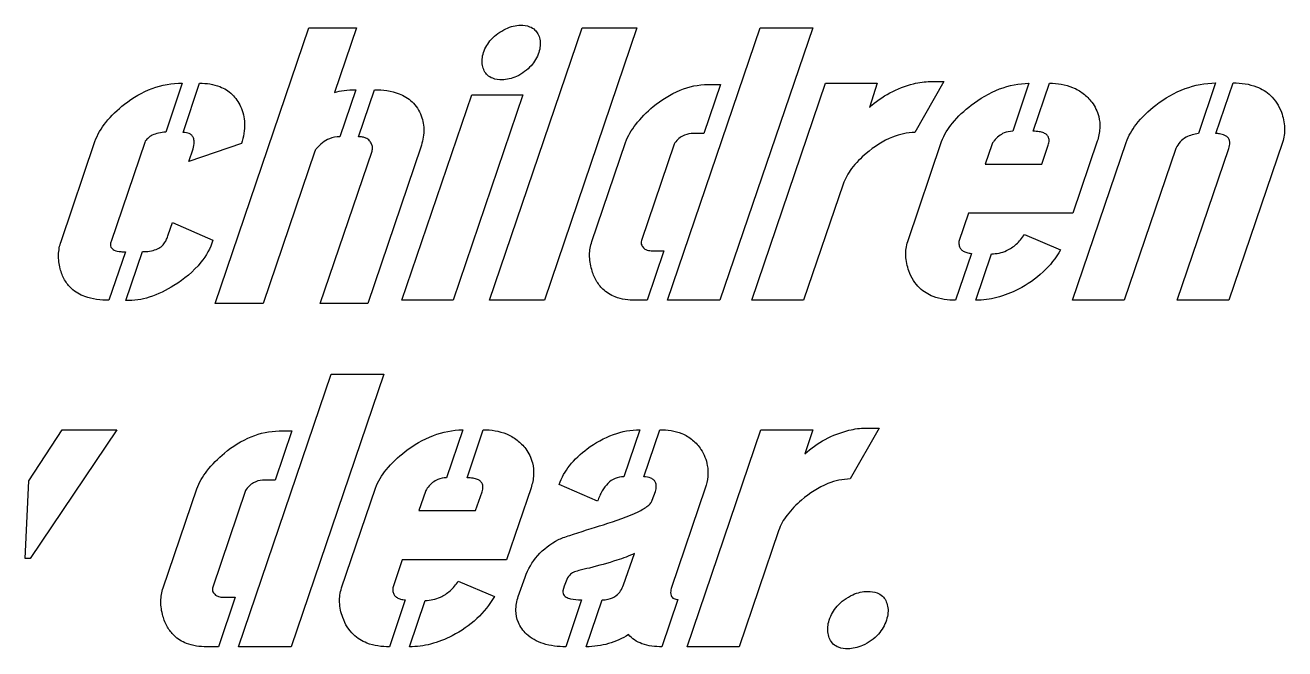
# Model space of a CAD drawing. Header units: inches. Extents: x 3.1 to 35.1, y -33.5 to 2.5.
# Drawn here: x 23.43 to 29.34, y -6.24 to -3.32 of the extents above; entities that cross this region are included whole.
import ezdxf

# ---------------------------------------------------------------- set-up
doc = ezdxf.new("R2010")
doc.units = ezdxf.units.IN
doc.header["$MEASUREMENT"] = 0

msp = doc.modelspace()

# ---------------------------------------------------------------- linework, layer by layer
for p, q in [((24.1712, -3.5885), (24.0938, -3.8179)), ((24.1752, -3.8193), (24.2525, -3.5885)), ((28.1413, -3.5885), (28.0652, -3.8139)), ((28.1613, -3.8139), (28.2373, -3.5885)), ((29.0164, -3.5871), (28.9364, -3.8246)), ((29.0178, -3.8246), (29.0991, -3.5871)), ((24.9849, -3.6191), (24.9102, -3.8393)), ((24.9983, -3.8393), (25.073, -3.6191)), ((23.6029, -4.3302), (23.7616, -3.8619)), ((23.9951, -3.8659), (23.8377, -4.3302)), ((26.0922, -4.3302), (26.2496, -3.8659)), ((26.4777, -3.8739), (26.3243, -4.3262)), ((27.573, -4.3302), (27.7317, -3.8619)), ((28.1199, -4.2982), (28.2894, -4.3702)), ((23.9044, -4.3795), (23.827, -4.6063)), ((23.907, -4.6077), (23.9844, -4.3782)), ((27.8718, -4.3862), (27.7971, -4.6063)), ((27.8918, -4.6063), (27.9652, -4.3889)), ((25.4865, -5.2135), (25.4105, -5.4389)), ((25.5066, -5.4389), (25.5826, -5.2135)), ((26.3163, -5.2135), (26.2416, -5.4336)), ((26.335, -5.4336), (26.4097, -5.2135)), ((24.0818, -5.9552), (24.2392, -5.4909)), ((24.9182, -5.9552), (25.077, -5.4869)), ((26.1189, -5.5483), (25.9388, -5.4696)), ((26.6231, -5.4869), (26.4657, -5.9525)), ((24.4673, -5.4989), (24.3139, -5.9512)), ((26.375, -5.5443), (26.3897, -5.5029)), ((26.2403, -5.9405), (26.291, -5.7938)), ((25.7467, -5.9952), (25.7787, -5.9045)), ((25.4652, -5.9232), (25.6346, -5.9952)), ((25.2171, -6.0112), (25.1424, -6.2313)), ((25.2371, -6.2313), (25.3104, -6.0139)), ((26.0428, -6.0112), (25.9695, -6.2313)), ((26.0655, -6.2313), (26.1402, -6.0112)), ((26.4951, -6.0099), (26.4204, -6.2313))]:
    msp.add_line(p, q)
for points in [[(24.7928, -3.9073), (24.55, -4.621), (24.3259, -4.621), (24.7648, -3.3283), (24.9876, -3.3283), (24.8849, -3.6325)], [(26.6365, -3.5938), (26.6952, -3.5938), (26.6165, -3.8246), (26.5578, -3.8246)], [(27.2702, -4.062), (27.0847, -4.6063), (26.8419, -4.6063), (27.1874, -3.5885), (27.4302, -3.5885), (27.3929, -3.7019)], [(27.6784, -3.5805), (27.7424, -3.5805), (27.6063, -3.8193)], [(24.4487, -3.8713), (24.2019, -3.9553), (24.2219, -3.8966)], [(25.2891, -3.8886), (25.041, -4.621), (24.8182, -4.621), (25.061, -3.9073)], [(28.4615, -3.8606), (28.3467, -4.1981), (27.8571, -4.1981), (27.8131, -4.3302)], [(27.9665, -3.8779), (27.9358, -3.9673), (28.2013, -3.9673), (28.232, -3.8793)], [(28.8297, -3.894), (28.5882, -4.6063), (28.3454, -4.6063), (28.5975, -3.8659)], [(29.3299, -3.8659), (29.0791, -4.6063), (28.8363, -4.6063), (29.0778, -3.894)], [(24.1058, -4.2995), (24.1258, -4.2408), (24.3152, -4.3249)], [(26.375, -4.3742), (26.4297, -4.3742), (26.351, -4.6063), (26.2963, -4.6063)], [(24.6261, -5.2188), (24.6848, -5.2188), (24.6061, -5.4496), (24.5474, -5.4496)], [(26.9673, -5.687), (26.7819, -6.2313), (26.5391, -6.2313), (26.8846, -5.2135), (27.1274, -5.2135), (27.0901, -5.3269)], [(27.3755, -5.2055), (27.4396, -5.2055), (27.3035, -5.4443)], [(25.8067, -5.4856), (25.692, -5.8231), (25.2024, -5.8231), (25.1584, -5.9552)], [(25.3118, -5.5029), (25.2811, -5.5923), (25.5466, -5.5923), (25.5773, -5.5043)], [(25.9708, -5.9232), (25.9615, -5.9472), (25.9561, -5.9685)], [(24.3646, -5.9992), (24.4193, -5.9992), (24.3406, -6.2313), (24.2859, -6.2313)]]:
    msp.add_lwpolyline(points)
for points in [[(26.0468, -3.3283), (26.303, -3.3283), (25.8694, -4.6063), (25.6119, -4.6063)], [(26.8806, -3.3283), (27.1274, -3.3283), (26.6925, -4.6063), (26.4457, -4.6063)], [(25.5292, -3.6432), (25.768, -3.6432), (25.4412, -4.6063), (25.2011, -4.6063)], [(24.8702, -4.9533), (25.117, -4.9533), (24.6821, -6.2313), (24.4353, -6.2313)], [(23.6082, -5.2135), (23.8643, -5.2135), (23.4588, -5.8178), (23.4348, -5.8178), (23.4521, -5.4536)]]:
    msp.add_lwpolyline(points, close=True)
for points, knots in [([(25.5839, -3.4444), (25.5918, -3.4217), (25.6035, -3.4013), (25.6385, -3.3621), (25.6621, -3.3459), (25.688, -3.3337)], [0, 0, 0, 0, 0.1827535, 0.1827535, 0.4008304, 0.4008304, 0.4008304, 0.4008304]), ([(25.688, -3.3337), (25.6993, -3.3282), (25.7111, -3.3237), (25.7345, -3.3179), (25.7459, -3.3163), (25.7574, -3.3163)], [0, 0, 0, 0, 0.0957941, 0.0957941, 0.1834106, 0.1834106, 0.1834106, 0.1834106]), ([(25.7574, -3.3163), (25.7717, -3.3163), (25.7865, -3.3181), (25.8092, -3.3269), (25.8176, -3.332), (25.8305, -3.3443), (25.8352, -3.3506), (25.8431, -3.3651), (25.846, -3.3733), (25.8481, -3.3817)], [0, 0, 0, 0, 0.1094762, 0.1094762, 0.1854695, 0.1854695, 0.2454282, 0.2454282, 0.3112231, 0.3112231, 0.3112231, 0.3112231]), ([(25.8481, -3.3817), (25.8499, -3.392), (25.8503, -3.4023), (25.8485, -3.4235), (25.8462, -3.4341), (25.8427, -3.4444)], [0, 0, 0, 0, 0.0795083, 0.0795083, 0.1622016, 0.1622016, 0.1622016, 0.1622016]), ([(25.5786, -3.5057), (25.5768, -3.4958), (25.5764, -3.4858), (25.5782, -3.465), (25.5805, -3.4546), (25.5839, -3.4444)], [0, 0, 0, 0, 0.0769743, 0.0769743, 0.1587379, 0.1587379, 0.1587379, 0.1587379]), ([(25.8427, -3.4444), (25.8349, -3.4674), (25.8232, -3.4881), (25.798, -3.5167), (25.7878, -3.5259), (25.7648, -3.5427), (25.752, -3.5501), (25.7387, -3.5564)], [0, 0, 0, 0, 0.1851039, 0.1851039, 0.2901801, 0.2901801, 0.4024221, 0.4024221, 0.4024221, 0.4024221]), ([(25.6706, -3.5725), (25.6559, -3.5725), (25.6408, -3.5706), (25.6177, -3.5619), (25.6092, -3.5568), (25.596, -3.5444), (25.5913, -3.538), (25.5834, -3.5229), (25.5805, -3.5144), (25.5786, -3.5057)], [0, 0, 0, 0, 0.1120324, 0.1120324, 0.1880617, 0.1880617, 0.2497063, 0.2497063, 0.3173647, 0.3173647, 0.3173647, 0.3173647]), ([(23.9004, -3.6872), (23.94, -3.656), (23.9834, -3.6304), (24.0761, -3.5966), (24.1229, -3.5885), (24.1712, -3.5885)], [0, 0, 0, 0, 0.3844438, 0.3844438, 0.7521059, 0.7521059, 0.7521059, 0.7521059]), ([(24.2525, -3.5885), (24.2847, -3.5885), (24.3175, -3.5927), (24.3689, -3.6129), (24.3881, -3.6248), (24.4217, -3.6571), (24.4347, -3.6765), (24.4447, -3.6979)], [0, 0, 0, 0, 0.245198, 0.245198, 0.4204023, 0.4204023, 0.5998452, 0.5998452, 0.5998452, 0.5998452]), ([(25.7387, -3.5564), (25.7274, -3.5615), (25.7157, -3.5656), (25.6928, -3.571), (25.6818, -3.5725), (25.6706, -3.5725)], [0, 0, 0, 0, 0.0940052, 0.0940052, 0.1788294, 0.1788294, 0.1788294, 0.1788294]), ([(26.379, -3.6979), (26.4174, -3.6665), (26.4595, -3.6397), (26.5475, -3.6041), (26.5911, -3.5947), (26.6365, -3.5938)], [0, 0, 0, 0, 0.3773323, 0.3773323, 0.7228681, 0.7228681, 0.7228681, 0.7228681]), ([(27.3929, -3.7019), (27.4222, -3.6751), (27.4543, -3.6522), (27.5243, -3.6147), (27.5612, -3.6008), (27.5997, -3.5911)], [0, 0, 0, 0, 0.3023699, 0.3023699, 0.6049017, 0.6049017, 0.6049017, 0.6049017]), ([(27.5997, -3.5911), (27.6129, -3.5877), (27.6264, -3.585), (27.6527, -3.5814), (27.6655, -3.5805), (27.6784, -3.5805)], [0, 0, 0, 0, 0.104504, 0.104504, 0.2022604, 0.2022604, 0.2022604, 0.2022604]), ([(27.8705, -3.6912), (27.9112, -3.66), (27.9556, -3.6337), (28.0479, -3.5986), (28.0938, -3.5894), (28.1413, -3.5885)], [0, 0, 0, 0, 0.3909347, 0.3909347, 0.7525892, 0.7525892, 0.7525892, 0.7525892]), ([(28.2373, -3.5885), (28.2745, -3.5885), (28.3117, -3.5939), (28.3638, -3.6154), (28.3804, -3.6249), (28.4109, -3.6486), (28.4243, -3.6624), (28.4361, -3.6778)], [0, 0, 0, 0, 0.2832723, 0.2832723, 0.4295154, 0.4295154, 0.577475, 0.577475, 0.577475, 0.577475]), ([(28.7363, -3.6912), (28.778, -3.659), (28.8236, -3.6322), (28.9193, -3.5966), (28.9671, -3.5876), (29.0164, -3.5871)], [0, 0, 0, 0, 0.4017642, 0.4017642, 0.7778119, 0.7778119, 0.7778119, 0.7778119]), ([(29.0991, -3.5871), (29.1362, -3.5871), (29.1741, -3.5919), (29.2331, -3.6148), (29.2552, -3.6283), (29.285, -3.657), (29.2946, -3.6687), (29.3116, -3.695), (29.3187, -3.7095), (29.3246, -3.7245)], [0, 0, 0, 0, 0.2823979, 0.2823979, 0.4822479, 0.4822479, 0.5978415, 0.5978415, 0.7206222, 0.7206222, 0.7206222, 0.7206222]), ([(24.8849, -3.6325), (24.8994, -3.6276), (24.9148, -3.6245), (24.948, -3.6201), (24.9667, -3.6191), (24.9849, -3.6191)], [0, 0, 0, 0, 0.1165146, 0.1165146, 0.2556276, 0.2556276, 0.2556276, 0.2556276]), ([(25.073, -3.6191), (25.1114, -3.6191), (25.1516, -3.6237), (25.2102, -3.6463), (25.231, -3.6586), (25.2581, -3.6845), (25.2663, -3.6945), (25.2809, -3.7169), (25.2869, -3.7291), (25.2918, -3.7419)], [0, 0, 0, 0, 0.2927828, 0.2927828, 0.4782269, 0.4782269, 0.5776986, 0.5776986, 0.6814826, 0.6814826, 0.6814826, 0.6814826]), ([(23.7616, -3.8619), (23.7735, -3.8293), (23.7914, -3.7994), (23.8382, -3.7405), (23.8685, -3.7122), (23.9004, -3.6872)], [0, 0, 0, 0, 0.2646319, 0.2646319, 0.5733319, 0.5733319, 0.5733319, 0.5733319]), ([(24.4447, -3.6979), (24.4562, -3.7226), (24.4624, -3.7487), (24.4649, -3.8084), (24.4589, -3.8405), (24.4487, -3.8713)], [0, 0, 0, 0, 0.2083819, 0.2083819, 0.4553116, 0.4553116, 0.4553116, 0.4553116]), ([(26.2496, -3.8659), (26.2607, -3.8356), (26.2776, -3.8075), (26.321, -3.7512), (26.3495, -3.723), (26.379, -3.6979)], [0, 0, 0, 0, 0.2461262, 0.2461262, 0.5419282, 0.5419282, 0.5419282, 0.5419282]), ([(27.7317, -3.8619), (27.7433, -3.8306), (27.7614, -3.8018), (27.8079, -3.7445), (27.8387, -3.7162), (27.8705, -3.6912)], [0, 0, 0, 0, 0.2547163, 0.2547163, 0.5628556, 0.5628556, 0.5628556, 0.5628556]), ([(28.4361, -3.6778), (28.451, -3.6979), (28.4621, -3.7198), (28.4728, -3.7624), (28.4743, -3.7811), (28.472, -3.8206), (28.4678, -3.841), (28.4615, -3.8606)], [0, 0, 0, 0, 0.1902216, 0.1902216, 0.3344606, 0.3344606, 0.4917357, 0.4917357, 0.4917357, 0.4917357]), ([(28.5975, -3.8659), (28.6075, -3.8355), (28.6238, -3.8075), (28.6695, -3.748), (28.7024, -3.7176), (28.7363, -3.6912)], [0, 0, 0, 0, 0.2441904, 0.2441904, 0.571882, 0.571882, 0.571882, 0.571882]), ([(25.2918, -3.7419), (25.3003, -3.7644), (25.3042, -3.7878), (25.3033, -3.8381), (25.2978, -3.8639), (25.2891, -3.8886)], [0, 0, 0, 0, 0.1837753, 0.1837753, 0.3833824, 0.3833824, 0.3833824, 0.3833824]), ([(29.3246, -3.7245), (29.3334, -3.7479), (29.339, -3.7723), (29.3408, -3.8208), (29.3375, -3.8437), (29.3299, -3.8659)], [0, 0, 0, 0, 0.1903067, 0.1903067, 0.3696106, 0.3696106, 0.3696106, 0.3696106]), ([(24.0938, -3.8179), (24.0711, -3.8195), (24.0488, -3.8237), (24.0227, -3.8363), (24.0155, -3.841), (24.0034, -3.8524), (23.9987, -3.8588), (23.9951, -3.8659)], [0, 0, 0, 0, 0.1735968, 0.1735968, 0.2467289, 0.2467289, 0.3151049, 0.3151049, 0.3151049, 0.3151049]), ([(24.2219, -3.8966), (24.2249, -3.886), (24.2272, -3.8741), (24.2268, -3.8566), (24.2258, -3.8501), (24.2215, -3.8398), (24.2189, -3.8359), (24.2122, -3.8292), (24.2082, -3.8267), (24.1998, -3.8229), (24.1954, -3.8216), (24.1858, -3.8198), (24.1804, -3.8194), (24.1752, -3.8193)], [0, 0, 0, 0, 0.0842295, 0.0842295, 0.1331969, 0.1331969, 0.1692046, 0.1692046, 0.2051374, 0.2051374, 0.239355, 0.239355, 0.2793708, 0.2793708, 0.2793708, 0.2793708]), ([(26.5578, -3.8246), (26.5432, -3.826), (26.5291, -3.8298), (26.5084, -3.8408), (26.5013, -3.846), (26.4882, -3.8587), (26.4825, -3.866), (26.4777, -3.8739)], [0, 0, 0, 0, 0.1114576, 0.1114576, 0.1792602, 0.1792602, 0.2499428, 0.2499428, 0.2499428, 0.2499428]), ([(27.6063, -3.8193), (27.5702, -3.8197), (27.5353, -3.8274), (27.4567, -3.8588), (27.4152, -3.8866), (27.3782, -3.918)], [0, 0, 0, 0, 0.2753079, 0.2753079, 0.6454451, 0.6454451, 0.6454451, 0.6454451]), ([(28.0652, -3.8139), (28.0511, -3.8139), (28.0374, -3.8163), (28.0156, -3.8254), (28.0075, -3.8303), (27.992, -3.8425), (27.9849, -3.8499), (27.9785, -3.8579)], [0, 0, 0, 0, 0.1076722, 0.1076722, 0.1801889, 0.1801889, 0.2580855, 0.2580855, 0.2580855, 0.2580855]), ([(28.232, -3.8793), (28.2343, -3.8716), (28.236, -3.8633), (28.2353, -3.8503), (28.2343, -3.8454), (28.2302, -3.8368), (28.2276, -3.8333), (28.2205, -3.8267), (28.2159, -3.8239), (28.2043, -3.8189), (28.1968, -3.8171), (28.1803, -3.8144), (28.1706, -3.8139), (28.1613, -3.8139)], [0, 0, 0, 0, 0.0608787, 0.0608787, 0.0994011, 0.0994011, 0.1331243, 0.1331243, 0.173307, 0.173307, 0.2293628, 0.2293628, 0.3002935, 0.3002935, 0.3002935, 0.3002935]), ([(28.9364, -3.8246), (28.916, -3.827), (28.8958, -3.8322), (28.8673, -3.8479), (28.8578, -3.8551), (28.8414, -3.8729), (28.8348, -3.8829), (28.8297, -3.894)], [0, 0, 0, 0, 0.1560635, 0.1560635, 0.2476513, 0.2476513, 0.3401971, 0.3401971, 0.3401971, 0.3401971]), ([(29.0351, -3.8259), (29.0323, -3.8255), (29.0296, -3.8251), (29.0238, -3.8247), (29.0208, -3.8246), (29.0178, -3.8246)], [0, 0, 0, 0, 0.02131891, 0.02131891, 0.04418836, 0.04418836, 0.04418836, 0.04418836]), ([(29.0778, -3.894), (29.0806, -3.8858), (29.0827, -3.8767), (29.0826, -3.8627), (29.0817, -3.8575), (29.0779, -3.8484), (29.0754, -3.8447), (29.0686, -3.8379), (29.0643, -3.8351), (29.052, -3.8293), (29.0434, -3.8272), (29.0351, -3.8259)], [0, 0, 0, 0, 0.0660233, 0.0660233, 0.1066, 0.1066, 0.1410144, 0.1410144, 0.1800168, 0.1800168, 0.2438574, 0.2438574, 0.2438574, 0.2438574]), ([(24.7995, -3.8966), (24.798, -3.8985), (24.7964, -3.9006), (24.7942, -3.9042), (24.7933, -3.9058), (24.7928, -3.9073)], [0, 0, 0, 0, 0.01826507, 0.01826507, 0.03200885, 0.03200885, 0.03200885, 0.03200885]), ([(24.9102, -3.8393), (24.8932, -3.8393), (24.8767, -3.8425), (24.8495, -3.8538), (24.8388, -3.8603), (24.8181, -3.8763), (24.8083, -3.8861), (24.7995, -3.8966)], [0, 0, 0, 0, 0.1301316, 0.1301316, 0.225091, 0.225091, 0.3297407, 0.3297407, 0.3297407, 0.3297407]), ([(25.049, -3.8579), (25.0442, -3.8528), (25.0386, -3.8488), (25.0273, -3.8435), (25.022, -3.8419), (25.0106, -3.8397), (25.0044, -3.8393), (24.9983, -3.8393)], [0, 0, 0, 0, 0.0533999, 0.0533999, 0.0950708, 0.0950708, 0.1419359, 0.1419359, 0.1419359, 0.1419359]), ([(25.061, -3.9073), (25.0629, -3.9013), (25.0636, -3.8952), (25.0626, -3.8835), (25.0611, -3.8783), (25.0563, -3.8678), (25.0529, -3.8626), (25.049, -3.8579)], [0, 0, 0, 0, 0.0477213, 0.0477213, 0.0894301, 0.0894301, 0.1359555, 0.1359555, 0.1359555, 0.1359555]), ([(27.9785, -3.8579), (27.9757, -3.8611), (27.9731, -3.8646), (27.9691, -3.8713), (27.9675, -3.8746), (27.9665, -3.8779)], [0, 0, 0, 0, 0.03242563, 0.03242563, 0.0592663, 0.0592663, 0.0592663, 0.0592663]), ([(27.3782, -3.918), (27.3532, -3.939), (27.3294, -3.9625), (27.293, -4.0111), (27.2792, -4.0355), (27.2702, -4.062)], [0, 0, 0, 0, 0.2487959, 0.2487959, 0.462033, 0.462033, 0.462033, 0.462033]), ([(24.0885, -4.3369), (24.0921, -4.3313), (24.0953, -4.3255), (24.1011, -4.313), (24.1037, -4.3063), (24.1058, -4.2995)], [0, 0, 0, 0, 0.0505134, 0.0505134, 0.1049516, 0.1049516, 0.1049516, 0.1049516]), ([(27.9652, -4.3889), (27.9898, -4.3882), (28.0136, -4.3834), (28.0529, -4.3659), (28.068, -4.3558), (28.0965, -4.3303), (28.1091, -4.3148), (28.1199, -4.2982)], [0, 0, 0, 0, 0.1875295, 0.1875295, 0.3274403, 0.3274403, 0.4788506, 0.4788506, 0.4788506, 0.4788506]), ([(23.5989, -4.4583), (23.5933, -4.4368), (23.5905, -4.415), (23.5919, -4.3714), (23.5958, -4.3505), (23.6029, -4.3302)], [0, 0, 0, 0, 0.168606, 0.168606, 0.3324679, 0.3324679, 0.3324679, 0.3324679]), ([(23.8377, -4.3302), (23.8359, -4.3353), (23.8347, -4.3409), (23.8349, -4.3498), (23.8355, -4.3533), (23.8383, -4.3595), (23.8401, -4.362), (23.8452, -4.3671), (23.8487, -4.3693), (23.861, -4.3752), (23.872, -4.3772), (23.883, -4.3782)], [0, 0, 0, 0, 0.0413233, 0.0413233, 0.0683122, 0.0683122, 0.0926767, 0.0926767, 0.1230806, 0.1230806, 0.1967587, 0.1967587, 0.1967587, 0.1967587]), ([(23.9844, -4.3782), (24.0073, -4.3782), (24.0299, -4.3755), (24.0573, -4.3646), (24.065, -4.3604), (24.0785, -4.3498), (24.084, -4.3438), (24.0885, -4.3369)], [0, 0, 0, 0, 0.1747153, 0.1747153, 0.2492298, 0.2492298, 0.3192477, 0.3192477, 0.3192477, 0.3192477]), ([(24.3152, -4.3249), (24.3031, -4.3629), (24.2837, -4.3972), (24.224, -4.4716), (24.1794, -4.5074), (24.1325, -4.537)], [0, 0, 0, 0, 0.3041268, 0.3041268, 0.7271307, 0.7271307, 0.7271307, 0.7271307]), ([(26.0909, -4.4623), (26.0846, -4.4398), (26.081, -4.4166), (26.0814, -4.3716), (26.085, -4.3506), (26.0922, -4.3302)], [0, 0, 0, 0, 0.177942, 0.177942, 0.3426327, 0.3426327, 0.3426327, 0.3426327]), ([(26.3243, -4.3262), (26.323, -4.33), (26.3224, -4.334), (26.323, -4.3417), (26.324, -4.3452), (26.3269, -4.3513), (26.3286, -4.3538), (26.3326, -4.3588), (26.3351, -4.3613), (26.3377, -4.3635)], [0, 0, 0, 0, 0.0308255, 0.0308255, 0.0590168, 0.0590168, 0.082026, 0.082026, 0.1081704, 0.1081704, 0.1081704, 0.1081704]), ([(26.3377, -4.3635), (26.3418, -4.3669), (26.3465, -4.3692), (26.3591, -4.3734), (26.3672, -4.3742), (26.375, -4.3742)], [0, 0, 0, 0, 0.0405309, 0.0405309, 0.1003683, 0.1003683, 0.1003683, 0.1003683]), ([(27.5783, -4.4689), (27.57, -4.4459), (27.5646, -4.422), (27.5628, -4.3745), (27.5658, -4.3521), (27.573, -4.3302)], [0, 0, 0, 0, 0.1864938, 0.1864938, 0.3619601, 0.3619601, 0.3619601, 0.3619601]), ([(27.8131, -4.3302), (27.8124, -4.3373), (27.8125, -4.3447), (27.8159, -4.3566), (27.8181, -4.3613), (27.8245, -4.3695), (27.8285, -4.3728), (27.8381, -4.3786), (27.8439, -4.3809), (27.8569, -4.3845), (27.8645, -4.3856), (27.8718, -4.3862)], [0, 0, 0, 0, 0.0546635, 0.0546635, 0.0945088, 0.0945088, 0.1339953, 0.1339953, 0.1804319, 0.1804319, 0.2366498, 0.2366498, 0.2366498, 0.2366498]), ([(28.2894, -4.3702), (28.2673, -4.4089), (28.2399, -4.4433), (28.1728, -4.5058), (28.1337, -4.5324), (28.0919, -4.5543)], [0, 0, 0, 0, 0.3390638, 0.3390638, 0.6988259, 0.6988259, 0.6988259, 0.6988259]), ([(23.883, -4.3782), (23.8866, -4.3787), (23.8901, -4.379), (23.8972, -4.3794), (23.9008, -4.3795), (23.9044, -4.3795)], [0, 0, 0, 0, 0.02723943, 0.02723943, 0.05437363, 0.05437363, 0.05437363, 0.05437363]), ([(23.827, -4.6063), (23.7892, -4.6063), (23.7499, -4.6019), (23.6913, -4.5802), (23.67, -4.568), (23.6391, -4.5393), (23.6284, -4.5256), (23.6104, -4.494), (23.6036, -4.4764), (23.5989, -4.4583)], [0, 0, 0, 0, 0.2876821, 0.2876821, 0.4756436, 0.4756436, 0.6091392, 0.6091392, 0.7521175, 0.7521175, 0.7521175, 0.7521175]), ([(26.2963, -4.6063), (26.2641, -4.6063), (26.2312, -4.6021), (26.1795, -4.5819), (26.1601, -4.5698), (26.1311, -4.5418), (26.1209, -4.5284), (26.1032, -4.4975), (26.0961, -4.4801), (26.0909, -4.4623)], [0, 0, 0, 0, 0.2456391, 0.2456391, 0.4226969, 0.4226969, 0.5523402, 0.5523402, 0.6940037, 0.6940037, 0.6940037, 0.6940037]), ([(27.7971, -4.6063), (27.7615, -4.6063), (27.7252, -4.6017), (27.6684, -4.5796), (27.6472, -4.5666), (27.6178, -4.5383), (27.6082, -4.5263), (27.5911, -4.4993), (27.584, -4.4844), (27.5783, -4.4689)], [0, 0, 0, 0, 0.2710846, 0.2710846, 0.4640273, 0.4640273, 0.5815354, 0.5815354, 0.7070764, 0.7070764, 0.7070764, 0.7070764]), ([(24.1325, -4.537), (24.0964, -4.5597), (24.0575, -4.5792), (23.9811, -4.6032), (23.9444, -4.6091), (23.907, -4.6077)], [0, 0, 0, 0, 0.3250776, 0.3250776, 0.6096961, 0.6096961, 0.6096961, 0.6096961]), ([(28.0919, -4.5543), (28.0596, -4.5707), (28.0257, -4.5842), (27.9582, -4.6017), (27.9252, -4.6063), (27.8918, -4.6063)], [0, 0, 0, 0, 0.2765005, 0.2765005, 0.5311561, 0.5311561, 0.5311561, 0.5311561]), ([(24.3686, -5.3229), (24.407, -5.2915), (24.4491, -5.2647), (24.5371, -5.2291), (24.5807, -5.2197), (24.6261, -5.2188)], [0, 0, 0, 0, 0.3773323, 0.3773323, 0.7228681, 0.7228681, 0.7228681, 0.7228681]), ([(25.2157, -5.3162), (25.2565, -5.285), (25.3008, -5.2587), (25.3932, -5.2236), (25.4391, -5.2144), (25.4865, -5.2135)], [0, 0, 0, 0, 0.3909347, 0.3909347, 0.7525892, 0.7525892, 0.7525892, 0.7525892]), ([(25.5826, -5.2135), (25.6198, -5.2135), (25.657, -5.2189), (25.7091, -5.2404), (25.7256, -5.2499), (25.7561, -5.2736), (25.7696, -5.2874), (25.7814, -5.3028)], [0, 0, 0, 0, 0.2832723, 0.2832723, 0.4295154, 0.4295154, 0.577475, 0.577475, 0.577475, 0.577475]), ([(26.0695, -5.3028), (26.1077, -5.2754), (26.149, -5.2518), (26.233, -5.2214), (26.274, -5.2135), (26.3163, -5.2135)], [0, 0, 0, 0, 0.3581709, 0.3581709, 0.6801579, 0.6801579, 0.6801579, 0.6801579]), ([(26.4097, -5.2135), (26.4452, -5.2135), (26.4812, -5.2183), (26.5323, -5.2392), (26.5491, -5.249), (26.5795, -5.2742), (26.5923, -5.2889), (26.6031, -5.3055)], [0, 0, 0, 0, 0.2704772, 0.2704772, 0.4202529, 0.4202529, 0.5707972, 0.5707972, 0.5707972, 0.5707972]), ([(27.0901, -5.3269), (27.1194, -5.3001), (27.1515, -5.2772), (27.2214, -5.2397), (27.2583, -5.2258), (27.2968, -5.2161)], [0, 0, 0, 0, 0.3023699, 0.3023699, 0.6049017, 0.6049017, 0.6049017, 0.6049017]), ([(27.2968, -5.2161), (27.3101, -5.2127), (27.3236, -5.21), (27.3499, -5.2064), (27.3627, -5.2055), (27.3755, -5.2055)], [0, 0, 0, 0, 0.104504, 0.104504, 0.2022604, 0.2022604, 0.2022604, 0.2022604]), ([(25.7814, -5.3028), (25.7963, -5.3229), (25.8073, -5.3448), (25.818, -5.3874), (25.8195, -5.4061), (25.8173, -5.4456), (25.813, -5.466), (25.8067, -5.4856)], [0, 0, 0, 0, 0.1902216, 0.1902216, 0.3344606, 0.3344606, 0.4917357, 0.4917357, 0.4917357, 0.4917357]), ([(25.9388, -5.4696), (25.9499, -5.4376), (25.9666, -5.4085), (26.0109, -5.352), (26.0392, -5.3258), (26.0695, -5.3028)], [0, 0, 0, 0, 0.2577672, 0.2577672, 0.547389, 0.547389, 0.547389, 0.547389]), ([(26.6031, -5.3055), (26.6179, -5.3288), (26.6284, -5.354), (26.6361, -5.3984), (26.6367, -5.4156), (26.6333, -5.4514), (26.6291, -5.4694), (26.6231, -5.4869)], [0, 0, 0, 0, 0.2103492, 0.2103492, 0.3431692, 0.3431692, 0.4840903, 0.4840903, 0.4840903, 0.4840903]), ([(24.2392, -5.4909), (24.2503, -5.4606), (24.2672, -5.4325), (24.3106, -5.3762), (24.3391, -5.348), (24.3686, -5.3229)], [0, 0, 0, 0, 0.2461262, 0.2461262, 0.5419282, 0.5419282, 0.5419282, 0.5419282]), ([(25.077, -5.4869), (25.0886, -5.4556), (25.1066, -5.4268), (25.1532, -5.3695), (25.184, -5.3412), (25.2157, -5.3162)], [0, 0, 0, 0, 0.2547163, 0.2547163, 0.5628556, 0.5628556, 0.5628556, 0.5628556]), ([(24.5474, -5.4496), (24.5328, -5.451), (24.5187, -5.4548), (24.498, -5.4658), (24.4909, -5.471), (24.4778, -5.4837), (24.4721, -5.491), (24.4673, -5.4989)], [0, 0, 0, 0, 0.1114576, 0.1114576, 0.1792602, 0.1792602, 0.2499428, 0.2499428, 0.2499428, 0.2499428]), ([(25.3238, -5.4829), (25.321, -5.4861), (25.3183, -5.4896), (25.3143, -5.4963), (25.3127, -5.4996), (25.3118, -5.5029)], [0, 0, 0, 0, 0.03242563, 0.03242563, 0.0592663, 0.0592663, 0.0592663, 0.0592663]), ([(25.4105, -5.4389), (25.3964, -5.4389), (25.3827, -5.4413), (25.3608, -5.4504), (25.3527, -5.4553), (25.3372, -5.4675), (25.3301, -5.4749), (25.3238, -5.4829)], [0, 0, 0, 0, 0.1076722, 0.1076722, 0.1801889, 0.1801889, 0.2580855, 0.2580855, 0.2580855, 0.2580855]), ([(25.5773, -5.5043), (25.5796, -5.4966), (25.5812, -5.4883), (25.5806, -5.4753), (25.5795, -5.4704), (25.5755, -5.4618), (25.5729, -5.4583), (25.5657, -5.4517), (25.5611, -5.4489), (25.5495, -5.4439), (25.542, -5.4421), (25.5256, -5.4394), (25.5159, -5.4389), (25.5066, -5.4389)], [0, 0, 0, 0, 0.0608787, 0.0608787, 0.0994011, 0.0994011, 0.1331243, 0.1331243, 0.173307, 0.173307, 0.2293628, 0.2293628, 0.3002935, 0.3002935, 0.3002935, 0.3002935]), ([(26.2416, -5.4336), (26.2274, -5.4338), (26.2137, -5.4365), (26.1881, -5.4477), (26.177, -5.4555), (26.1568, -5.4754), (26.148, -5.4875), (26.1318, -5.5153), (26.1247, -5.5318), (26.1189, -5.5483)], [0, 0, 0, 0, 0.1082842, 0.1082842, 0.2126641, 0.2126641, 0.3247019, 0.3247019, 0.4579304, 0.4579304, 0.4579304, 0.4579304]), ([(26.3897, -5.5029), (26.3923, -5.4946), (26.3942, -5.4854), (26.3937, -5.4711), (26.3927, -5.4658), (26.3885, -5.4566), (26.3858, -5.4529), (26.3785, -5.446), (26.3739, -5.4432), (26.3591, -5.4366), (26.3471, -5.4344), (26.335, -5.4336)], [0, 0, 0, 0, 0.0670115, 0.0670115, 0.1084785, 0.1084785, 0.1439244, 0.1439244, 0.1846081, 0.1846081, 0.2673531, 0.2673531, 0.2673531, 0.2673531]), ([(27.3035, -5.4443), (27.2674, -5.4447), (27.2325, -5.4524), (27.1538, -5.4838), (27.1124, -5.5116), (27.0754, -5.543)], [0, 0, 0, 0, 0.2753079, 0.2753079, 0.6454451, 0.6454451, 0.6454451, 0.6454451]), ([(26.1456, -5.659), (26.203, -5.6414), (26.2645, -5.6202), (26.326, -5.5895), (26.3423, -5.5801), (26.3594, -5.5661), (26.3641, -5.5617), (26.3709, -5.5531), (26.3735, -5.5489), (26.375, -5.5443)], [0, 0, 0, 0, 0.4575405, 0.4575405, 0.623446, 0.623446, 0.6869068, 0.6869068, 0.7367011, 0.7367011, 0.7367011, 0.7367011]), ([(27.0754, -5.543), (27.0504, -5.564), (27.0266, -5.5875), (26.9902, -5.6361), (26.9763, -5.6605), (26.9673, -5.687)], [0, 0, 0, 0, 0.2487959, 0.2487959, 0.462033, 0.462033, 0.462033, 0.462033]), ([(25.9348, -5.7284), (25.9449, -5.7236), (25.9685, -5.7154), (26.034, -5.6934), (26.1003, -5.6729), (26.1456, -5.659)], [0, 0, 0, 0, 0.0857927, 0.0857927, 0.2915794, 0.2915794, 0.2915794, 0.2915794]), ([(25.7787, -5.9045), (25.7919, -5.8671), (25.8114, -5.8334), (25.8652, -5.7728), (25.8983, -5.7481), (25.9348, -5.7284)], [0, 0, 0, 0, 0.3020935, 0.3020935, 0.6177675, 0.6177675, 0.6177675, 0.6177675]), ([(26.291, -5.7938), (26.2681, -5.8052), (26.2377, -5.8162), (26.168, -5.8387), (26.1217, -5.8512), (26.0802, -5.8618)], [0, 0, 0, 0, 0.1950063, 0.1950063, 0.4726601, 0.4726601, 0.4726601, 0.4726601]), ([(26.0068, -5.8818), (25.9996, -5.885), (25.9934, -5.8895), (25.9803, -5.9031), (25.9748, -5.9129), (25.9708, -5.9232)], [0, 0, 0, 0, 0.0598078, 0.0598078, 0.1438341, 0.1438341, 0.1438341, 0.1438341]), ([(26.0802, -5.8618), (26.0652, -5.8654), (26.0462, -5.87), (26.0208, -5.877), (26.0114, -5.8798), (26.0068, -5.8818)], [0, 0, 0, 0, 0.1174542, 0.1174542, 0.1978985, 0.1978985, 0.1978985, 0.1978985]), ([(24.0805, -6.0873), (24.0742, -6.0648), (24.0705, -6.0416), (24.071, -5.9966), (24.0745, -5.9756), (24.0818, -5.9552)], [0, 0, 0, 0, 0.177942, 0.177942, 0.3426327, 0.3426327, 0.3426327, 0.3426327]), ([(24.3139, -5.9512), (24.3126, -5.955), (24.312, -5.959), (24.3126, -5.9667), (24.3136, -5.9702), (24.3165, -5.9763), (24.3182, -5.9788), (24.3222, -5.9838), (24.3247, -5.9863), (24.3273, -5.9885)], [0, 0, 0, 0, 0.0308255, 0.0308255, 0.0590168, 0.0590168, 0.082026, 0.082026, 0.1081704, 0.1081704, 0.1081704, 0.1081704]), ([(24.9236, -6.0939), (24.9152, -6.0709), (24.9098, -6.047), (24.908, -5.9995), (24.9111, -5.9771), (24.9182, -5.9552)], [0, 0, 0, 0, 0.1864938, 0.1864938, 0.3619601, 0.3619601, 0.3619601, 0.3619601]), ([(25.1584, -5.9552), (25.1576, -5.9623), (25.1578, -5.9697), (25.1611, -5.9816), (25.1634, -5.9863), (25.1698, -5.9945), (25.1737, -5.9978), (25.1834, -6.0036), (25.1892, -6.0059), (25.2022, -6.0095), (25.2097, -6.0106), (25.2171, -6.0112)], [0, 0, 0, 0, 0.0546635, 0.0546635, 0.0945088, 0.0945088, 0.1339953, 0.1339953, 0.1804319, 0.1804319, 0.2366498, 0.2366498, 0.2366498, 0.2366498]), ([(25.3104, -6.0139), (25.335, -6.0132), (25.3589, -6.0084), (25.3981, -5.9909), (25.4132, -5.9808), (25.4417, -5.9553), (25.4543, -5.9398), (25.4652, -5.9232)], [0, 0, 0, 0, 0.1875295, 0.1875295, 0.3274403, 0.3274403, 0.4788506, 0.4788506, 0.4788506, 0.4788506]), ([(26.1682, -6.0086), (26.182, -6.0049), (26.1949, -5.9991), (26.2142, -5.9844), (26.221, -5.9772), (26.2325, -5.9602), (26.237, -5.9506), (26.2403, -5.9405)], [0, 0, 0, 0, 0.1084096, 0.1084096, 0.184593, 0.184593, 0.2652402, 0.2652402, 0.2652402, 0.2652402]), ([(26.4657, -5.9525), (26.4632, -5.9602), (26.4612, -5.9687), (26.4609, -5.9814), (26.4615, -5.9862), (26.4643, -5.9938), (26.466, -5.9967), (26.4707, -6.0017), (26.4735, -6.0037), (26.4822, -6.008), (26.4888, -6.0093), (26.4951, -6.0099)], [0, 0, 0, 0, 0.0612105, 0.0612105, 0.0967861, 0.0967861, 0.1229023, 0.1229023, 0.1489296, 0.1489296, 0.1968541, 0.1968541, 0.1968541, 0.1968541]), ([(24.3273, -5.9885), (24.3314, -5.9919), (24.3361, -5.9942), (24.3486, -5.9984), (24.3568, -5.9992), (24.3646, -5.9992)], [0, 0, 0, 0, 0.0405309, 0.0405309, 0.1003683, 0.1003683, 0.1003683, 0.1003683]), ([(25.6346, -5.9952), (25.6126, -6.0339), (25.5851, -6.0683), (25.518, -6.1308), (25.479, -6.1574), (25.4372, -6.1793)], [0, 0, 0, 0, 0.3390638, 0.3390638, 0.6988259, 0.6988259, 0.6988259, 0.6988259]), ([(25.7854, -6.1713), (25.7694, -6.1556), (25.7561, -6.1377), (25.7397, -6.0994), (25.7359, -6.0808), (25.7352, -6.039), (25.7395, -6.0166), (25.7467, -5.9952)], [0, 0, 0, 0, 0.1705134, 0.1705134, 0.3175189, 0.3175189, 0.489363, 0.489363, 0.489363, 0.489363]), ([(25.9561, -5.9685), (25.9557, -5.9727), (25.956, -5.9769), (25.9583, -5.9844), (25.96, -5.9875), (25.9649, -5.9935), (25.9681, -5.9961), (25.9777, -6.0019), (25.9847, -6.0044), (26.0067, -6.01), (26.025, -6.0112), (26.0428, -6.0112)], [0, 0, 0, 0, 0.0320808, 0.0320808, 0.0595447, 0.0595447, 0.0911432, 0.0911432, 0.144586, 0.144586, 0.2640905, 0.2640905, 0.2640905, 0.2640905]), ([(26.1402, -6.0112), (26.1448, -6.0112), (26.1494, -6.011), (26.1587, -6.0101), (26.1635, -6.0094), (26.1682, -6.0086)], [0, 0, 0, 0, 0.03478161, 0.03478161, 0.07155543, 0.07155543, 0.07155543, 0.07155543]), ([(27.2048, -6.1059), (27.2128, -6.0818), (27.225, -6.06), (27.2514, -6.0296), (27.2624, -6.0197), (27.2873, -6.0017), (27.3011, -5.9938), (27.3155, -5.9872)], [0, 0, 0, 0, 0.1937666, 0.1937666, 0.3069037, 0.3069037, 0.4277902, 0.4277902, 0.4277902, 0.4277902]), ([(27.3155, -5.9872), (27.3267, -5.9821), (27.3382, -5.978), (27.3616, -5.9726), (27.3732, -5.9712), (27.3849, -5.9712)], [0, 0, 0, 0, 0.0935755, 0.0935755, 0.1828118, 0.1828118, 0.1828118, 0.1828118]), ([(27.3849, -5.9712), (27.3998, -5.9712), (27.4153, -5.973), (27.4386, -5.9818), (27.4471, -5.9869), (27.4606, -5.9996), (27.4656, -6.0064), (27.4737, -6.0223), (27.4765, -6.0314), (27.4783, -6.0406)], [0, 0, 0, 0, 0.1136982, 0.1136982, 0.1900142, 0.1900142, 0.2547564, 0.2547564, 0.3261584, 0.3261584, 0.3261584, 0.3261584]), ([(27.4783, -6.0406), (27.4805, -6.051), (27.4811, -6.0616), (27.4793, -6.0838), (27.4767, -6.095), (27.4729, -6.1059)], [0, 0, 0, 0, 0.0814767, 0.0814767, 0.1693928, 0.1693928, 0.1693928, 0.1693928]), ([(24.2859, -6.2313), (24.2537, -6.2313), (24.2208, -6.2271), (24.1691, -6.2069), (24.1497, -6.1948), (24.1207, -6.1668), (24.1105, -6.1534), (24.0928, -6.1225), (24.0857, -6.1051), (24.0805, -6.0873)], [0, 0, 0, 0, 0.2456391, 0.2456391, 0.4226969, 0.4226969, 0.5523402, 0.5523402, 0.6940037, 0.6940037, 0.6940037, 0.6940037]), ([(25.1424, -6.2313), (25.1068, -6.2313), (25.0705, -6.2267), (25.0137, -6.2046), (24.9924, -6.1916), (24.963, -6.1633), (24.9534, -6.1513), (24.9364, -6.1243), (24.9293, -6.1094), (24.9236, -6.0939)], [0, 0, 0, 0, 0.2710846, 0.2710846, 0.4640273, 0.4640273, 0.5815354, 0.5815354, 0.7070764, 0.7070764, 0.7070764, 0.7070764]), ([(27.1995, -6.1686), (27.1977, -6.1584), (27.1972, -6.148), (27.199, -6.1268), (27.2014, -6.1162), (27.2048, -6.1059)], [0, 0, 0, 0, 0.0795083, 0.0795083, 0.1622016, 0.1622016, 0.1622016, 0.1622016]), ([(27.4729, -6.1059), (27.4646, -6.1304), (27.4523, -6.1528), (27.4254, -6.1834), (27.4143, -6.1932), (27.3892, -6.2109), (27.3754, -6.2185), (27.3609, -6.2247)], [0, 0, 0, 0, 0.1972018, 0.1972018, 0.3107818, 0.3107818, 0.4309668, 0.4309668, 0.4309668, 0.4309668]), ([(25.4372, -6.1793), (25.4048, -6.1957), (25.3709, -6.2092), (25.3034, -6.2267), (25.2705, -6.2313), (25.2371, -6.2313)], [0, 0, 0, 0, 0.2765005, 0.2765005, 0.5311561, 0.5311561, 0.5311561, 0.5311561]), ([(25.9695, -6.2313), (25.9339, -6.2313), (25.8973, -6.2274), (25.8486, -6.2115), (25.8344, -6.2053), (25.808, -6.1902), (25.7962, -6.1814), (25.7854, -6.1713)], [0, 0, 0, 0, 0.2713174, 0.2713174, 0.3897112, 0.3897112, 0.5025324, 0.5025324, 0.5025324, 0.5025324]), ([(26.2643, -6.174), (26.2351, -6.1926), (26.2038, -6.2067), (26.1363, -6.2262), (26.1012, -6.2309), (26.0655, -6.2313)], [0, 0, 0, 0, 0.2639061, 0.2639061, 0.535518, 0.535518, 0.535518, 0.535518]), ([(26.4204, -6.2313), (26.3891, -6.2313), (26.3561, -6.2278), (26.3143, -6.2124), (26.3024, -6.2066), (26.2813, -6.192), (26.2722, -6.1836), (26.2643, -6.174)], [0, 0, 0, 0, 0.2385283, 0.2385283, 0.3389766, 0.3389766, 0.4338579, 0.4338579, 0.4338579, 0.4338579]), ([(27.2928, -6.2407), (27.278, -6.2407), (27.2626, -6.2389), (27.2394, -6.2301), (27.2309, -6.2251), (27.217, -6.212), (27.2117, -6.2045), (27.2037, -6.1875), (27.201, -6.1781), (27.1995, -6.1686)], [0, 0, 0, 0, 0.1130637, 0.1130637, 0.1888995, 0.1888995, 0.2590292, 0.2590292, 0.3322696, 0.3322696, 0.3322696, 0.3322696]), ([(27.3609, -6.2247), (27.3496, -6.2297), (27.3379, -6.2338), (27.315, -6.2392), (27.304, -6.2407), (27.2928, -6.2407)], [0, 0, 0, 0, 0.0940052, 0.0940052, 0.1788294, 0.1788294, 0.1788294, 0.1788294])]:
    msp.add_open_spline(points, degree=3, knots=knots)

doc.saveas('drawing.dxf')
